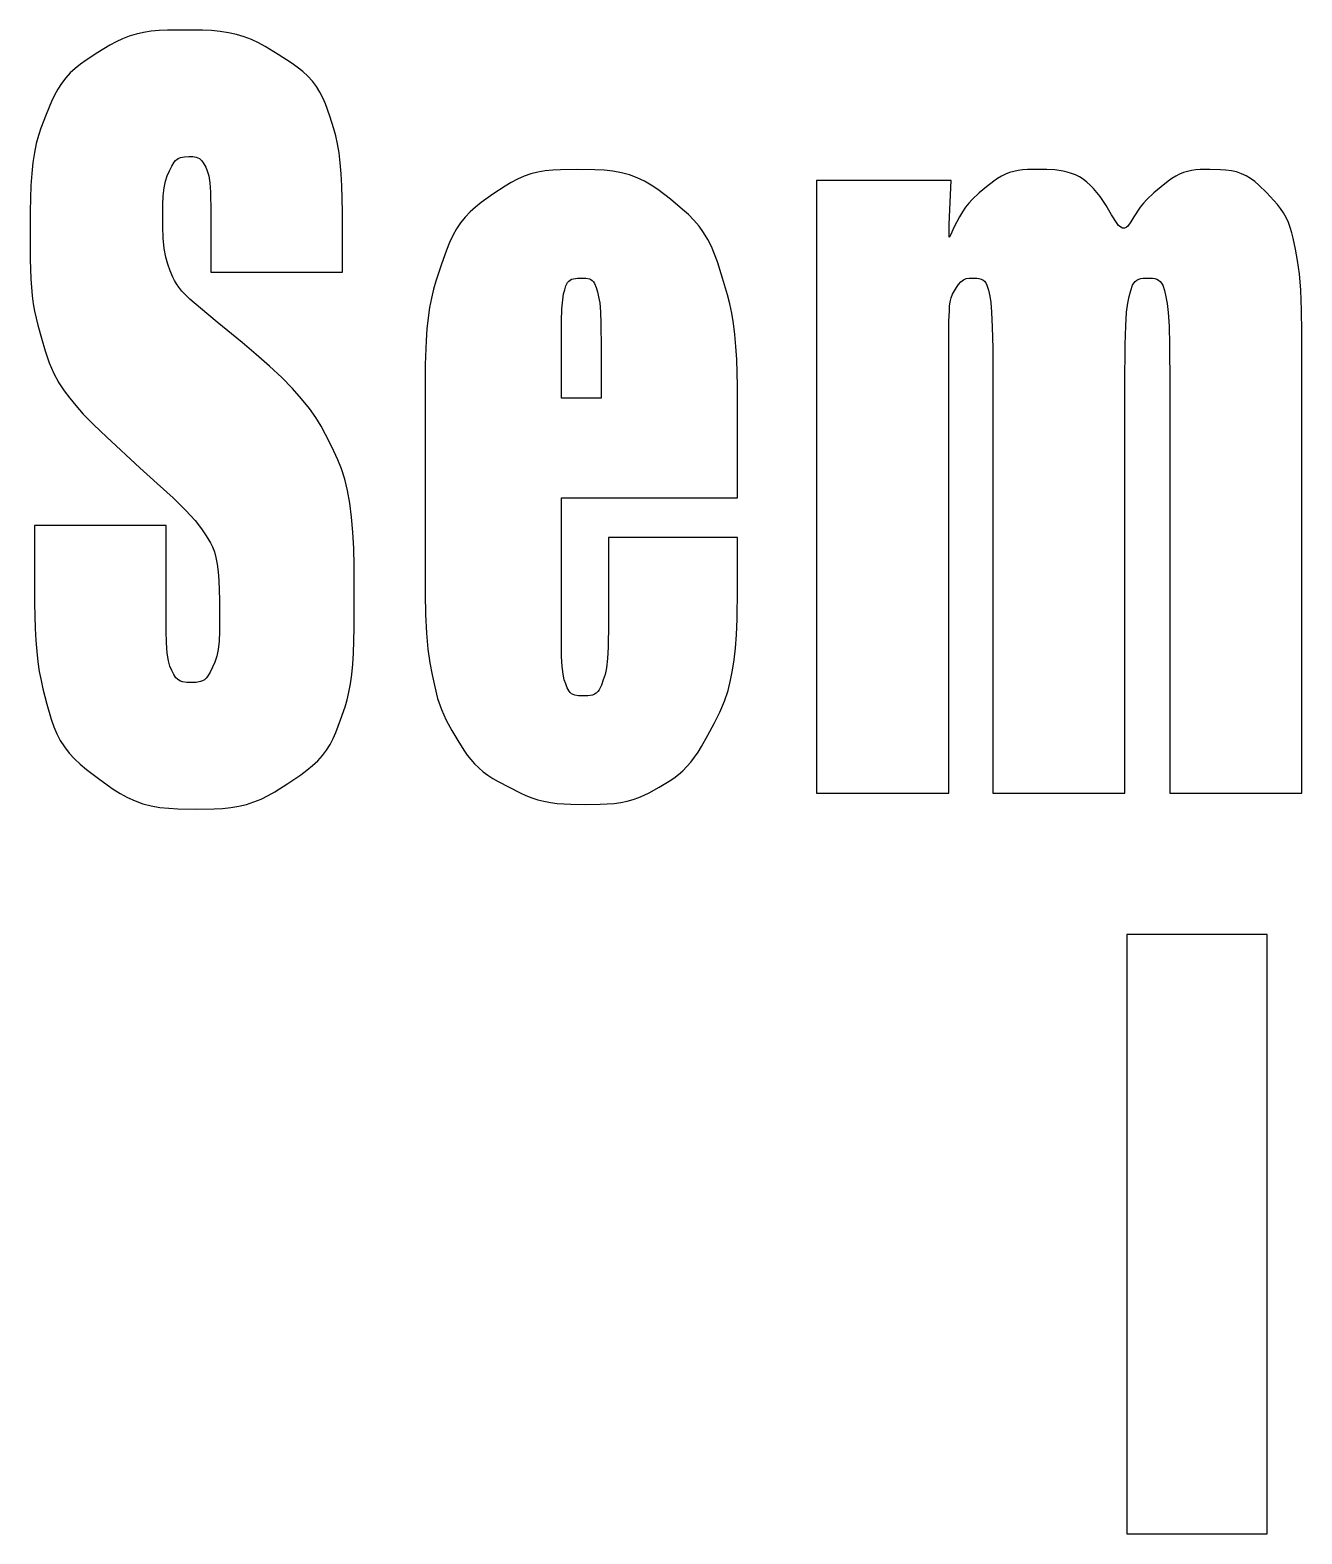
# Model space of a CAD drawing. Header units: metres. Extents: x -434 to 434, y -173 to 173.
# Drawn here: x -433.8 to -250.1, y -44.4 to 172.9 of the extents above; entities that cross this region are included whole.
import ezdxf

# ---------------------------------------------------------------- set-up
doc = ezdxf.new("R2010")
doc.units = ezdxf.units.M

msp = doc.modelspace()

# ---------------------------------------------------------------- linework, layer by layer
for p, q in [((-419.454, 172.004), (-420.425, 171.633)), ((-418.438, 172.307), (-419.454, 172.004)), ((-417.377, 172.543), (-418.438, 172.307)), ((-416.272, 172.712), (-417.377, 172.543)), ((-415.123, 172.816), (-416.272, 172.712)), ((-413.934, 172.869), (-415.123, 172.816)), ((-411.449, 172.891), (-413.934, 172.869)), ((-408.871, 172.867), (-411.449, 172.891)), ((-407.588, 172.809), (-408.871, 172.867)), ((-406.335, 172.695), (-407.588, 172.809)), ((-405.127, 172.511), (-406.335, 172.695)), ((-403.969, 172.253), (-405.127, 172.511)), ((-402.86, 171.921), (-403.969, 172.253)), ((-401.8, 171.516), (-402.86, 171.921)), ((-423.983, 169.656), (-425.683, 168.56)), ((-422.249, 170.712), (-423.983, 169.656)), ((-421.354, 171.198), (-422.249, 170.712)), ((-420.425, 171.633), (-421.354, 171.198)), ((-400.788, 171.041), (-401.8, 171.516)), ((-399.812, 170.51), (-400.788, 171.041)), ((-397.922, 169.356), (-399.812, 170.51)), ((-427.265, 167.36), (-427.976, 166.69)), ((-426.496, 167.979), (-427.265, 167.36)), ((-425.683, 168.56), (-426.496, 167.979)), ((-396.074, 168.164), (-397.922, 169.356)), ((-395.2, 167.545), (-396.074, 168.164)), ((-394.385, 166.896), (-395.2, 167.545)), ((-429.221, 165.195), (-429.755, 164.369)), ((-428.628, 165.968), (-429.221, 165.195)), ((-427.976, 166.69), (-428.628, 165.968)), ((-393.646, 166.212), (-394.385, 166.896)), ((-392.986, 165.488), (-393.646, 166.212)), ((-392.405, 164.727), (-392.986, 165.488)), ((-430.231, 163.493), (-430.664, 162.578)), ((-429.755, 164.369), (-430.231, 163.493)), ((-391.903, 163.928), (-392.405, 164.727)), ((-391.477, 163.091), (-391.903, 163.928)), ((-391.11, 162.227), (-391.477, 163.091)), ((-430.664, 162.578), (-431.454, 160.683)), ((-390.476, 160.449), (-391.11, 162.227)), ((-432.209, 158.724), (-432.556, 157.658)), ((-431.454, 160.683), (-432.209, 158.724)), ((-389.88, 158.607), (-390.476, 160.449)), ((-432.867, 156.487), (-433.132, 155.184)), ((-432.556, 157.658), (-432.867, 156.487)), ((-389.606, 157.588), (-389.88, 158.607)), ((-389.36, 156.452), (-389.606, 157.588)), ((-389.151, 155.166), (-389.36, 156.452)), ((-433.132, 155.184), (-433.348, 153.741)), ((-412.53, 154.238), (-412.287, 154.389)), ((-412.287, 154.389), (-412.026, 154.497)), ((-412.026, 154.497), (-411.455, 154.597)), ((-411.455, 154.597), (-410.859, 154.612)), ((-410.859, 154.612), (-410.284, 154.601)), ((-410.284, 154.601), (-409.762, 154.527)), ((-409.762, 154.527), (-409.316, 154.335)), ((-409.316, 154.335), (-408.951, 154.015)), ((-388.98, 153.724), (-389.151, 155.166)), ((-433.517, 152.159), (-433.637, 150.439)), ((-433.348, 153.741), (-433.517, 152.159)), ((-413.951, 151.837), (-413.642, 152.543)), ((-413.642, 152.543), (-413.319, 153.219)), ((-413.319, 153.219), (-412.959, 153.808)), ((-412.959, 153.808), (-412.754, 154.045)), ((-412.754, 154.045), (-412.53, 154.238)), ((-408.951, 154.015), (-408.66, 153.578)), ((-408.66, 153.578), (-408.41, 153.077)), ((-408.41, 153.077), (-408.171, 152.538)), ((-408.171, 152.538), (-407.964, 151.828)), ((-388.847, 152.125), (-388.98, 153.724)), ((-388.752, 150.37), (-388.847, 152.125)), ((-360.423, 152.36), (-361.437, 152.099)), ((-359.377, 152.546), (-360.423, 152.36)), ((-358.297, 152.66), (-359.377, 152.546)), ((-357.176, 152.719), (-358.297, 152.66)), ((-354.786, 152.744), (-357.176, 152.719)), ((-352.195, 152.714), (-354.786, 152.744)), ((-350.882, 152.643), (-352.195, 152.714)), ((-349.599, 152.505), (-350.882, 152.643)), ((-348.37, 152.281), (-349.599, 152.505)), ((-347.203, 151.967), (-348.37, 152.281)), ((-292.333, 152.292), (-292.924, 152.057)), ((-291.723, 152.475), (-292.333, 152.292)), ((-291.096, 152.605), (-291.723, 152.475)), ((-290.444, 152.685), (-291.096, 152.605)), ((-289.738, 152.726), (-290.444, 152.685)), ((-288.024, 152.744), (-289.738, 152.726)), ((-286.96, 152.735), (-288.024, 152.744)), ((-285.793, 152.674), (-286.96, 152.735)), ((-284.581, 152.509), (-285.793, 152.674)), ((-283.977, 152.371), (-284.581, 152.509)), ((-283.382, 152.187), (-283.977, 152.371)), ((-282.804, 151.952), (-283.382, 152.187)), ((-267.207, 152.292), (-267.775, 152.057)), ((-266.624, 152.475), (-267.207, 152.292)), ((-266.026, 152.605), (-266.624, 152.475)), ((-265.413, 152.685), (-266.026, 152.605)), ((-264.777, 152.726), (-265.413, 152.685)), ((-263.398, 152.744), (-264.777, 152.726)), ((-261.858, 152.721), (-263.398, 152.744)), ((-261.066, 152.666), (-261.858, 152.721)), ((-260.288, 152.559), (-261.066, 152.666)), ((-259.542, 152.385), (-260.288, 152.559)), ((-258.833, 152.142), (-259.542, 152.385)), ((-258.159, 151.829), (-258.833, 152.142)), ((-433.637, 150.439), (-433.712, 148.591)), ((-414.538, 148.95), (-414.419, 150.085)), ((-414.419, 150.085), (-414.222, 151.042)), ((-414.222, 151.042), (-413.951, 151.837)), ((-407.964, 151.828), (-407.812, 150.808)), ((-407.812, 150.808), (-407.72, 149.449)), ((-388.663, 146.622), (-388.752, 150.37)), ((-365.179, 150.34), (-366.926, 149.175)), ((-364.285, 150.876), (-365.179, 150.34)), ((-363.367, 151.356), (-364.285, 150.876)), ((-362.418, 151.765), (-363.367, 151.356)), ((-361.437, 152.099), (-362.418, 151.765)), ((-346.095, 151.563), (-347.203, 151.967)), ((-345.048, 151.07), (-346.095, 151.563)), ((-344.059, 150.491), (-345.048, 151.07)), ((-343.115, 149.845), (-344.059, 150.491)), ((-300.764, 151.143), (-320.182, 151.143)), ((-320.182, 151.143), (-320.182, 62.6136)), ((-301.02, 144.826), (-300.764, 151.143)), ((-295.654, 150.237), (-296.703, 149.385)), ((-294.594, 151.056), (-295.654, 150.237)), ((-294.052, 151.433), (-294.594, 151.056)), ((-293.497, 151.77), (-294.052, 151.433)), ((-292.924, 152.057), (-293.497, 151.77)), ((-282.243, 151.665), (-282.804, 151.952)), ((-281.699, 151.326), (-282.243, 151.665)), ((-281.174, 150.934), (-281.699, 151.326)), ((-280.665, 150.49), (-281.174, 150.934)), ((-280.174, 149.994), (-280.665, 150.49)), ((-279.701, 149.446), (-280.174, 149.994)), ((-270.444, 150.237), (-271.478, 149.385)), ((-269.401, 151.056), (-270.444, 150.237)), ((-268.871, 151.433), (-269.401, 151.056)), ((-268.33, 151.77), (-268.871, 151.433)), ((-267.775, 152.057), (-268.33, 151.77)), ((-257.522, 151.447), (-258.159, 151.829)), ((-256.919, 150.998), (-257.522, 151.447)), ((-256.343, 150.497), (-256.919, 150.998)), ((-255.236, 149.408), (-256.343, 150.497)), ((-433.712, 148.591), (-433.75, 146.679)), ((-414.584, 147.637), (-414.538, 148.95)), ((-407.72, 149.449), (-407.68, 146.562)), ((-368.641, 147.963), (-369.461, 147.317)), ((-366.926, 149.175), (-368.641, 147.963)), ((-341.302, 148.441), (-343.115, 149.845)), ((-339.532, 146.987), (-341.302, 148.441)), ((-298.196, 147.881), (-298.66, 147.28)), ((-297.715, 148.429), (-298.196, 147.881)), ((-296.703, 149.385), (-297.715, 148.429)), ((-279.245, 148.846), (-279.701, 149.446)), ((-278.386, 147.523), (-279.245, 148.846)), ((-272.972, 147.881), (-273.445, 147.28)), ((-272.486, 148.429), (-272.972, 147.881)), ((-271.478, 149.385), (-272.486, 148.429)), ((-254.157, 148.286), (-255.236, 149.408)), ((-253.648, 147.705), (-254.157, 148.286)), ((-433.75, 146.679), (-433.766, 142.959)), ((-414.591, 146.134), (-414.584, 147.637)), ((-414.583, 144.468), (-414.591, 146.134)), ((-407.68, 146.562), (-407.68, 137.933)), ((-388.651, 143.634), (-388.663, 146.622)), ((-370.951, 145.863), (-371.606, 145.039)), ((-370.235, 146.621), (-370.951, 145.863)), ((-369.461, 147.317), (-370.235, 146.621)), ((-338.688, 146.224), (-339.532, 146.987)), ((-337.895, 145.416), (-338.688, 146.224)), ((-299.531, 145.922), (-300.305, 144.443)), ((-299.105, 146.627), (-299.531, 145.922)), ((-298.66, 147.28), (-299.105, 146.627)), ((-277.602, 146.201), (-278.386, 147.523)), ((-276.894, 145.087), (-277.602, 146.201)), ((-274.351, 145.922), (-274.789, 145.193)), ((-273.445, 147.28), (-274.351, 145.922)), ((-253.177, 147.101), (-253.648, 147.705)), ((-252.752, 146.467), (-253.177, 147.101)), ((-252.377, 145.801), (-252.752, 146.467)), ((-252.051, 145.105), (-252.377, 145.801)), ((-414.531, 142.812), (-414.583, 144.468)), ((-388.651, 137.933), (-388.651, 143.634)), ((-372.2, 144.151), (-372.733, 143.196)), ((-371.606, 145.039), (-372.2, 144.151)), ((-337.166, 144.553), (-337.895, 145.416)), ((-336.504, 143.632), (-337.166, 144.553)), ((-335.909, 142.652), (-336.504, 143.632)), ((-301.063, 143.053), (-301.02, 144.826)), ((-300.305, 144.443), (-300.851, 143.277)), ((-276.571, 144.673), (-276.894, 145.087)), ((-276.268, 144.391), (-276.571, 144.673)), ((-275.986, 144.257), (-276.268, 144.391)), ((-275.723, 144.258), (-275.986, 144.257)), ((-275.474, 144.374), (-275.723, 144.258)), ((-275.238, 144.582), (-275.474, 144.374)), ((-274.789, 145.193), (-275.238, 144.582)), ((-251.774, 144.377), (-252.051, 145.105)), ((-251.544, 143.619), (-251.774, 144.377)), ((-251.35, 142.838), (-251.544, 143.619)), ((-433.766, 142.959), (-433.754, 139.742)), ((-414.397, 141.342), (-414.531, 142.812)), ((-414.175, 140.095), (-414.397, 141.342)), ((-373.208, 142.18), (-373.638, 141.114)), ((-372.733, 143.196), (-373.208, 142.18)), ((-335.381, 141.614), (-335.909, 142.652)), ((-334.917, 140.52), (-335.381, 141.614)), ((-301.039, 142.967), (-301.063, 143.053)), ((-300.997, 142.988), (-301.039, 142.967)), ((-300.851, 143.277), (-300.997, 142.988)), ((-251.026, 141.236), (-251.35, 142.838)), ((-250.724, 139.582), (-251.026, 141.236)), ((-433.754, 139.742), (-433.675, 136.97)), ((-413.872, 139.053), (-414.175, 140.095)), ((-373.638, 141.114), (-374.42, 138.901)), ((-334.503, 139.382), (-334.917, 140.52)), ((-333.758, 137.033), (-334.503, 139.382)), ((-250.461, 137.676), (-250.724, 139.582)), ((-433.675, 136.97), (-433.471, 134.485)), ((-413.529, 138.122), (-413.872, 139.053)), ((-413.16, 137.203), (-413.529, 138.122)), ((-412.928, 136.728), (-413.16, 137.203)), ((-407.68, 137.933), (-388.651, 137.933)), ((-374.42, 138.901), (-375.167, 136.632)), ((-355.563, 136.883), (-355.304, 136.972)), ((-355.304, 136.972), (-354.703, 137.054)), ((-354.703, 137.054), (-354.071, 137.066)), ((-354.071, 137.066), (-353.489, 137.052)), ((-353.489, 137.052), (-352.986, 136.955)), ((-352.986, 136.955), (-352.769, 136.851)), ((-333.052, 134.624), (-333.758, 137.033)), ((-298.991, 136.819), (-298.601, 136.99)), ((-298.601, 136.99), (-298.172, 137.057)), ((-298.172, 137.057), (-297.661, 137.066)), ((-297.661, 137.066), (-297.05, 137.048)), ((-297.05, 137.048), (-296.738, 137.005)), ((-296.738, 137.005), (-296.442, 136.922)), ((-296.442, 136.922), (-296.179, 136.786)), ((-273.927, 136.779), (-273.655, 136.918)), ((-273.655, 136.918), (-273.354, 137.004)), ((-273.354, 137.004), (-273.03, 137.048)), ((-273.03, 137.048), (-272.348, 137.066)), ((-272.348, 137.066), (-271.672, 137.047)), ((-271.672, 137.047), (-271.355, 137.003)), ((-271.355, 137.003), (-271.062, 136.916)), ((-271.062, 136.916), (-270.799, 136.775)), ((-250.268, 135.309), (-250.461, 137.676)), ((-412.638, 136.236), (-412.928, 136.728)), ((-412.273, 135.721), (-412.638, 136.236)), ((-411.829, 135.182), (-412.273, 135.721)), ((-410.707, 134.034), (-411.829, 135.182)), ((-375.51, 135.433), (-375.818, 134.158)), ((-375.167, 136.632), (-375.51, 135.433)), ((-356.856, 133.91), (-356.717, 134.758)), ((-356.717, 134.758), (-356.558, 135.365)), ((-356.558, 135.365), (-356.385, 135.92)), ((-356.385, 135.92), (-356.147, 136.405)), ((-356.147, 136.405), (-355.985, 136.599)), ((-355.985, 136.599), (-355.79, 136.759)), ((-355.79, 136.759), (-355.563, 136.883)), ((-352.769, 136.851), (-352.575, 136.705)), ((-352.575, 136.705), (-352.404, 136.517)), ((-352.404, 136.517), (-352.257, 136.288)), ((-352.257, 136.288), (-352.024, 135.718)), ((-352.024, 135.718), (-351.837, 135.065)), ((-351.837, 135.065), (-351.663, 134.364)), ((-300.761, 134.222), (-300.556, 134.753)), ((-300.556, 134.753), (-300.288, 135.238)), ((-300.288, 135.238), (-299.986, 135.699)), ((-299.986, 135.699), (-299.675, 136.145)), ((-299.675, 136.145), (-299.348, 136.534)), ((-299.348, 136.534), (-298.991, 136.819)), ((-296.179, 136.786), (-295.949, 136.596)), ((-295.949, 136.596), (-295.753, 136.352)), ((-295.753, 136.352), (-295.591, 136.054)), ((-295.591, 136.054), (-295.357, 135.313)), ((-295.357, 135.313), (-295.192, 134.464)), ((-275.043, 134.398), (-274.83, 135.269)), ((-274.83, 135.269), (-274.555, 136.028)), ((-274.555, 136.028), (-274.377, 136.334)), ((-274.377, 136.334), (-274.167, 136.584)), ((-274.167, 136.584), (-273.927, 136.779)), ((-270.799, 136.775), (-270.566, 136.578)), ((-270.566, 136.578), (-270.365, 136.325)), ((-270.365, 136.325), (-270.194, 136.015)), ((-270.194, 136.015), (-269.936, 135.246)), ((-269.936, 135.246), (-269.739, 134.364)), ((-250.153, 132.439), (-250.268, 135.309)), ((-433.471, 134.485), (-433.319, 133.338)), ((-433.319, 133.338), (-433.132, 132.255)), ((-409.175, 132.699), (-410.707, 134.034)), ((-406.743, 130.711), (-409.175, 132.699)), ((-376.08, 132.786), (-376.295, 131.311)), ((-375.818, 134.158), (-376.08, 132.786)), ((-357.018, 130.852), (-356.957, 132.622)), ((-356.957, 132.622), (-356.856, 133.91)), ((-351.663, 134.364), (-351.51, 133.46)), ((-351.51, 133.46), (-351.399, 132.184)), ((-332.726, 133.345), (-333.052, 134.624)), ((-332.435, 131.975), (-332.726, 133.345)), ((-301.008, 132.363), (-300.97, 133.015)), ((-300.97, 133.015), (-300.897, 133.641)), ((-300.897, 133.641), (-300.761, 134.222)), ((-295.192, 134.464), (-295.041, 133.525)), ((-295.041, 133.525), (-294.909, 132.151)), ((-275.415, 132.133), (-275.242, 133.447)), ((-275.242, 133.447), (-275.043, 134.398)), ((-269.739, 134.364), (-269.556, 133.404)), ((-269.556, 133.404), (-269.397, 132.083)), ((-433.132, 132.255), (-432.668, 130.26)), ((-403.119, 127.734), (-406.743, 130.711)), ((-376.295, 131.311), (-376.462, 129.733)), ((-357.046, 127.022), (-357.018, 130.852)), ((-351.399, 132.184), (-351.332, 130.502)), ((-351.332, 130.502), (-351.302, 126.955)), ((-332.187, 130.491), (-332.435, 131.975)), ((-331.984, 128.886), (-332.187, 130.491)), ((-301.1, 128.013), (-301.067, 130.804)), ((-301.067, 130.804), (-301.008, 132.363)), ((-294.909, 132.151), (-294.813, 129.983)), ((-275.542, 130.151), (-275.415, 132.133)), ((-269.397, 132.083), (-269.28, 130.102)), ((-250.108, 129.258), (-250.153, 132.439)), ((-432.668, 130.26), (-432.135, 128.393)), ((-432.135, 128.393), (-431.586, 126.564)), ((-376.462, 129.733), (-376.581, 128.054)), ((-331.826, 127.161), (-331.984, 128.886)), ((-294.813, 129.983), (-294.755, 126.948)), ((-275.618, 127.441), (-275.542, 130.151)), ((-269.28, 130.102), (-269.21, 127.402)), ((-250.101, 126.733), (-250.108, 129.258)), ((-431.586, 126.564), (-431.001, 124.835)), ((-401.114, 126.033), (-403.119, 127.734)), ((-399.174, 124.318), (-401.114, 126.033)), ((-376.581, 128.054), (-376.692, 124.584)), ((-357.046, 119.721), (-357.046, 127.022)), ((-351.302, 126.955), (-351.302, 119.721)), ((-331.713, 125.315), (-331.826, 127.161)), ((-301.105, 124.702), (-301.1, 128.013)), ((-294.755, 126.948), (-294.73, 120.299)), ((-275.652, 121.588), (-275.618, 127.441)), ((-269.21, 127.402), (-269.179, 121.581)), ((-250.101, 62.6136), (-250.101, 126.733)), ((-431.001, 124.835), (-430.351, 123.29)), ((-397.422, 122.671), (-399.174, 124.318)), ((-376.692, 124.584), (-376.708, 121.878)), ((-331.608, 121.483), (-331.713, 125.315)), ((-301.105, 62.6136), (-301.105, 124.702)), ((-430.351, 123.29), (-429.63, 121.944)), ((-429.63, 121.944), (-428.844, 120.782)), ((-395.881, 121.107), (-397.422, 122.671)), ((-376.708, 121.878), (-376.708, 93.6725)), ((-428.844, 120.782), (-428.023, 119.721)), ((-428.023, 119.721), (-427.16, 118.649)), ((-394.55, 119.627), (-395.881, 121.107)), ((-393.431, 118.23), (-394.55, 119.627)), ((-351.302, 119.721), (-357.046, 119.721)), ((-331.592, 118.483), (-331.608, 121.483)), ((-294.73, 120.299), (-294.73, 62.6136)), ((-275.652, 62.6136), (-275.652, 121.588)), ((-269.179, 121.581), (-269.179, 62.6136)), ((-427.16, 118.649), (-426.082, 117.419)), ((-426.082, 117.419), (-424.609, 115.898)), ((-392.514, 116.912), (-393.431, 118.23)), ((-331.592, 105.31), (-331.592, 118.483)), ((-424.609, 115.898), (-422.707, 114.061)), ((-391.755, 115.656), (-392.514, 116.912)), ((-391.101, 114.442), (-391.755, 115.656)), ((-422.707, 114.061), (-417.9, 109.654)), ((-390.5, 113.249), (-391.101, 114.442)), ((-389.911, 112.052), (-390.5, 113.249)), ((-389.34, 110.809), (-389.911, 112.052)), ((-417.9, 109.654), (-415.393, 107.384)), ((-388.807, 109.475), (-389.34, 110.809)), ((-388.329, 108.005), (-388.807, 109.475)), ((-415.393, 107.384), (-413.122, 105.284)), ((-387.922, 106.36), (-388.329, 108.005)), ((-413.122, 105.284), (-411.287, 103.486)), ((-387.589, 104.533), (-387.922, 106.36)), ((-387.33, 102.524), (-387.589, 104.533)), ((-357.046, 85.4963), (-357.046, 105.31)), ((-357.046, 105.31), (-331.592, 105.31)), ((-411.287, 103.486), (-409.927, 102.015)), ((-387.145, 100.333), (-387.33, 102.524)), ((-414.104, 101.308), (-433.133, 101.308)), ((-433.133, 101.308), (-433.133, 92.8868)), ((-414.104, 87.4904), (-414.104, 101.308)), ((-409.927, 102.015), (-409.002, 100.846)), ((-409.002, 100.846), (-408.318, 99.8398)), ((-387.03, 97.9747), (-387.145, 100.333)), ((-408.318, 99.8398), (-407.694, 98.8154)), ((-407.694, 98.8154), (-407.408, 98.2173)), ((-407.408, 98.2173), (-407.152, 97.516)), ((-386.972, 95.5252), (-387.03, 97.9747)), ((-331.592, 99.573), (-350.232, 99.573)), ((-350.232, 99.573), (-350.232, 87.1642)), ((-331.592, 92.1233), (-331.592, 99.573)), ((-407.152, 97.516), (-406.935, 96.6827)), ((-406.935, 96.6827), (-406.757, 95.7119)), ((-406.757, 95.7119), (-406.619, 94.6035)), ((-406.619, 94.6035), (-406.52, 93.3575)), ((-386.947, 90.7148), (-386.972, 95.5252)), ((-376.708, 93.6725), (-376.701, 91.3739)), ((-433.133, 92.8868), (-433.121, 90.0584)), ((-406.52, 93.3575), (-406.428, 90.5708)), ((-376.701, 91.3739), (-376.651, 88.4485)), ((-331.635, 87.7758), (-331.592, 92.1233)), ((-433.121, 90.0584), (-433.033, 86.4489)), ((-406.428, 90.5708), (-406.414, 87.9425)), ((-386.961, 86.4883), (-386.947, 90.7148)), ((-414.098, 86.087), (-414.104, 87.4904)), ((-406.414, 87.9425), (-406.421, 86.006)), ((-376.651, 88.4485), (-376.523, 85.7451)), ((-350.232, 87.1642), (-350.274, 83.734)), ((-331.729, 85.5158), (-331.635, 87.7758)), ((-433.033, 86.4489), (-432.939, 84.7136)), ((-414.059, 84.3585), (-414.098, 86.087)), ((-406.421, 86.006), (-406.47, 84.592)), ((-387.057, 82.876), (-386.961, 86.4883)), ((-376.523, 85.7451), (-376.31, 83.4337)), ((-357.011, 82.3978), (-357.046, 85.4963)), ((-331.886, 83.5728), (-331.729, 85.5158)), ((-432.939, 84.7136), (-432.808, 83.0937)), ((-432.808, 83.0937), (-432.639, 81.5892)), ((-413.959, 82.8769), (-414.059, 84.3585)), ((-413.792, 81.7567), (-413.959, 82.8769)), ((-406.594, 83.4134), (-406.802, 82.4127)), ((-406.47, 84.592), (-406.594, 83.4134)), ((-387.159, 81.2686), (-387.057, 82.876)), ((-376.31, 83.4337), (-376.019, 81.4817)), ((-350.274, 83.734), (-350.369, 82.0703)), ((-332.101, 81.9202), (-331.886, 83.5728)), ((-432.639, 81.5892), (-432.433, 80.2)), ((-413.563, 80.9677), (-413.792, 81.7567)), ((-413.301, 80.3594), (-413.563, 80.9677)), ((-407.412, 80.8264), (-407.752, 80.1079)), ((-407.086, 81.5751), (-407.412, 80.8264)), ((-406.802, 82.4127), (-407.086, 81.5751)), ((-387.303, 79.7877), (-387.159, 81.2686)), ((-376.019, 81.4817), (-375.686, 79.7256)), ((-356.932, 80.9301), (-357.011, 82.3978)), ((-356.8, 79.8182), (-356.932, 80.9301)), ((-350.526, 80.7652), (-350.741, 79.7888)), ((-350.369, 82.0703), (-350.526, 80.7652)), ((-332.613, 78.9542), (-332.347, 80.4261)), ((-332.347, 80.4261), (-332.101, 81.9202)), ((-432.433, 80.2), (-432.19, 78.9214)), ((-432.19, 78.9214), (-431.92, 77.7293)), ((-413.025, 79.7932), (-413.301, 80.3594)), ((-412.697, 79.2994), (-413.025, 79.7932)), ((-412.498, 79.1006), (-412.697, 79.2994)), ((-412.274, 78.938), (-412.498, 79.1006)), ((-412.024, 78.8115), (-412.274, 78.938)), ((-411.748, 78.7213), (-412.024, 78.8115)), ((-411.127, 78.6369), (-411.748, 78.7213)), ((-410.454, 78.6248), (-411.127, 78.6369)), ((-409.78, 78.6401), (-410.454, 78.6248)), ((-409.149, 78.7471), (-409.78, 78.6401)), ((-408.863, 78.8618), (-409.149, 78.7471)), ((-408.599, 79.0224), (-408.863, 78.8618)), ((-408.356, 79.2288), (-408.599, 79.0224)), ((-408.135, 79.481), (-408.356, 79.2288)), ((-407.752, 80.1079), (-408.135, 79.481)), ((-387.714, 77.2053), (-387.488, 78.4333)), ((-387.488, 78.4333), (-387.303, 79.7877)), ((-375.686, 79.7256), (-375.334, 78.0082)), ((-356.62, 79.0325), (-356.8, 79.8182)), ((-356.413, 78.4247), (-356.62, 79.0325)), ((-356.194, 77.8585), (-356.413, 78.4247)), ((-351.249, 78.2405), (-351.572, 77.5852)), ((-350.987, 78.9918), (-351.249, 78.2405)), ((-350.741, 79.7888), (-350.987, 78.9918)), ((-332.962, 77.4573), (-332.613, 78.9542)), ((-431.92, 77.7293), (-431.332, 75.4893)), ((-388.275, 75.0867), (-387.979, 76.0986)), ((-387.979, 76.0986), (-387.714, 77.2053)), ((-375.334, 78.0082), (-374.914, 76.3269)), ((-374.914, 76.3269), (-374.369, 74.7119)), ((-355.927, 77.3647), (-356.194, 77.8585)), ((-355.76, 77.1659), (-355.927, 77.3647)), ((-355.57, 77.0033), (-355.76, 77.1659)), ((-355.355, 76.8768), (-355.57, 77.0033)), ((-355.115, 76.7865), (-355.355, 76.8768)), ((-354.566, 76.7022), (-355.115, 76.7865)), ((-353.931, 76.6901), (-354.566, 76.7022)), ((-353.238, 76.7061), (-353.931, 76.6901)), ((-352.895, 76.7441), (-353.238, 76.7061)), ((-352.57, 76.818), (-352.895, 76.7441)), ((-352.274, 76.9379), (-352.57, 76.818)), ((-352.009, 77.1057), (-352.274, 76.9379)), ((-351.775, 77.3214), (-352.009, 77.1057)), ((-351.572, 77.5852), (-351.775, 77.3214)), ((-333.466, 75.9146), (-332.962, 77.4573)), ((-431.332, 75.4893), (-430.704, 73.304)), ((-388.918, 73.2211), (-388.275, 75.0867)), ((-374.369, 74.7119), (-373.689, 73.1691)), ((-334.965, 72.6831), (-334.138, 74.3218)), ((-334.138, 74.3218), (-333.466, 75.9146)), ((-430.704, 73.304), (-430.338, 72.2417)), ((-430.338, 72.2417), (-429.909, 71.2159)), ((-389.601, 71.4098), (-388.918, 73.2211)), ((-373.689, 73.1691), (-372.884, 71.6926)), ((-335.876, 71.0194), (-334.965, 72.6831)), ((-429.909, 71.2159), (-429.4, 70.2367)), ((-429.4, 70.2367), (-428.807, 69.3062)), ((-390.956, 68.8526), (-390.436, 69.6722)), ((-390.436, 69.6722), (-389.99, 70.5272)), ((-389.99, 70.5272), (-389.601, 71.4098)), ((-372.884, 71.6926), (-372.011, 70.2522)), ((-372.011, 70.2522), (-371.113, 68.8306)), ((-336.81, 69.369), (-335.876, 71.0194)), ((-428.807, 69.3062), (-428.13, 68.4244)), ((-428.13, 68.4244), (-427.37, 67.5912)), ((-427.37, 67.5912), (-426.53, 66.8046)), ((-392.226, 67.3237), (-391.553, 68.0697)), ((-391.553, 68.0697), (-390.956, 68.8526)), ((-371.113, 68.8306), (-370.636, 68.1437)), ((-370.636, 68.1437), (-370.125, 67.4855)), ((-370.125, 67.4855), (-369.573, 66.8639)), ((-338.347, 67.1191), (-337.807, 67.8227)), ((-337.807, 67.8227), (-337.297, 68.5763)), ((-337.297, 68.5763), (-336.81, 69.369)), ((-426.53, 66.8046), (-425.627, 66.0544)), ((-425.627, 66.0544), (-423.716, 64.615)), ((-396.535, 64.0479), (-394.678, 65.2944)), ((-394.678, 65.2944), (-393.798, 65.9406)), ((-393.798, 65.9406), (-392.975, 66.6145)), ((-392.975, 66.6145), (-392.226, 67.3237)), ((-369.573, 66.8639), (-368.977, 66.2805)), ((-368.977, 66.2805), (-368.336, 65.7353)), ((-368.336, 65.7353), (-367.651, 65.2283)), ((-367.651, 65.2283), (-366.925, 64.758)), ((-340.814, 64.8236), (-340.151, 65.3209)), ((-340.151, 65.3209), (-339.519, 65.8682)), ((-339.519, 65.8682), (-338.918, 66.4676)), ((-338.918, 66.4676), (-338.347, 67.1191)), ((-423.716, 64.615), (-421.76, 63.2214)), ((-421.76, 63.2214), (-420.751, 62.5802)), ((-398.429, 62.8394), (-396.535, 64.0479)), ((-366.925, 64.758), (-366.165, 64.3164)), ((-366.165, 64.3164), (-364.589, 63.4808)), ((-364.589, 63.4808), (-362.989, 62.6751)), ((-344.342, 62.6976), (-342.908, 63.5142)), ((-342.908, 63.5142), (-341.499, 64.3654)), ((-341.499, 64.3654), (-340.814, 64.8236)), ((-420.751, 62.5802), (-419.705, 62.0057)), ((-419.705, 62.0057), (-418.61, 61.5164)), ((-418.61, 61.5164), (-417.465, 61.1161)), ((-417.465, 61.1161), (-416.27, 60.8048)), ((-403.629, 60.7439), (-402.514, 61.0138)), ((-402.514, 61.0138), (-401.438, 61.3609)), ((-401.438, 61.3609), (-400.401, 61.7852)), ((-400.401, 61.7852), (-399.401, 62.2834)), ((-399.401, 62.2834), (-398.429, 62.8394)), ((-362.989, 62.6751), (-362.171, 62.3044)), ((-362.171, 62.3044), (-361.329, 61.9723)), ((-361.329, 61.9723), (-360.458, 61.6895)), ((-360.458, 61.6895), (-359.556, 61.4581)), ((-359.556, 61.4581), (-358.625, 61.2781)), ((-358.625, 61.2781), (-357.663, 61.1495)), ((-357.663, 61.1495), (-356.671, 61.0703)), ((-356.671, 61.0703), (-355.654, 61.0296)), ((-355.654, 61.0296), (-353.569, 61.0124)), ((-353.569, 61.0124), (-351.462, 61.0298)), ((-351.462, 61.0298), (-350.429, 61.071)), ((-350.429, 61.071), (-349.428, 61.1513)), ((-349.428, 61.1513), (-348.47, 61.2817)), ((-348.47, 61.2817), (-347.557, 61.4641)), ((-347.557, 61.4641), (-346.69, 61.6986)), ((-346.69, 61.6986), (-345.867, 61.9853)), ((-345.867, 61.9853), (-345.088, 62.3219)), ((-345.088, 62.3219), (-344.342, 62.6976)), ((-320.182, 62.6136), (-301.105, 62.6136)), ((-294.73, 62.6136), (-275.652, 62.6136)), ((-269.179, 62.6136), (-250.101, 62.6136)), ((-416.27, 60.8048), (-415.025, 60.5825)), ((-415.025, 60.5825), (-413.732, 60.4454)), ((-413.732, 60.4454), (-412.41, 60.375)), ((-412.41, 60.375), (-409.756, 60.3453)), ((-409.756, 60.3453), (-407.2, 60.371)), ((-407.2, 60.371), (-405.972, 60.4321)), ((-405.972, 60.4321), (-404.781, 60.551)), ((-404.781, 60.551), (-403.629, 60.7439)), ((-255.141, 42.2042), (-275.382, 42.2042)), ((-275.382, 42.2042), (-275.382, -44.3951)), ((-255.141, -44.3951), (-255.141, 42.2042)), ((-275.382, -44.3951), (-255.141, -44.3951))]:
    msp.add_line(p, q)

doc.saveas('drawing.dxf')
